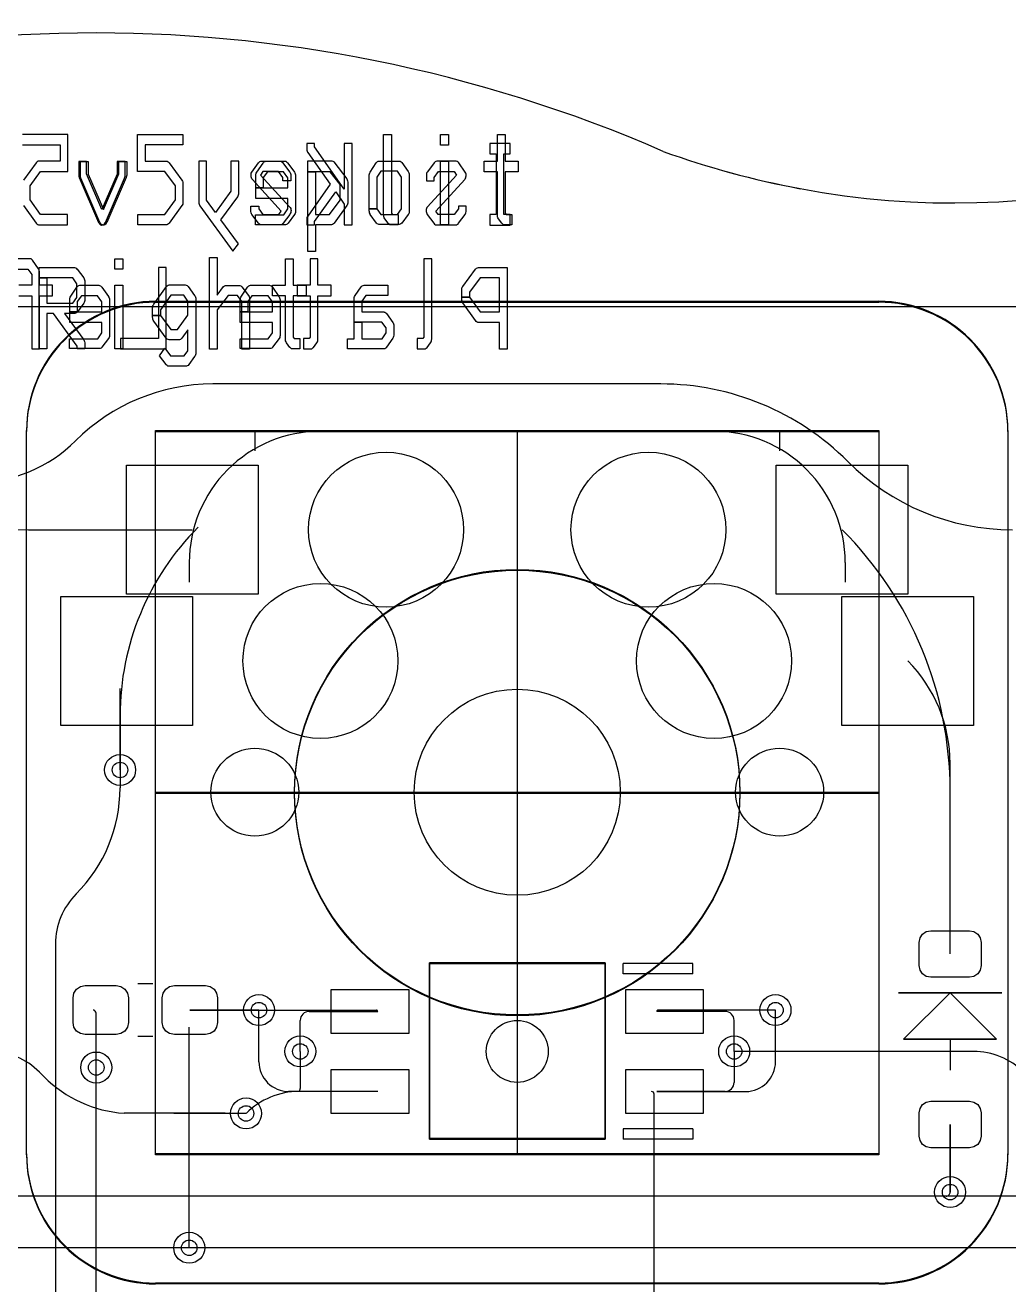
# Model space of a CAD drawing. Header units: millimetres. Extents: x -220 to 263, y -14 to 135.
# Drawn here: x 127.65 to 146.69, y 97.07 to 121.44 of the extents above; entities that cross this region are included whole.
import ezdxf

# ---------------------------------------------------------------- set-up
doc = ezdxf.new("R2010")
doc.units = ezdxf.units.MM
doc.layers.get('0').update_dxf_attribs({"color": 96, "lineweight": 25, "true_color": 0x008000})
for name, color, linetype, lineweight, true_color in [('livello 10', 6, 'Continuous', 25, 0xff00ff), ('livello 11', 30, 'Continuous', 25, 0xff7f00), ('livello 7', 6, 'Continuous', 25, 0xff00ff), ('livello 8', 18, 'Continuous', 25, 0x000000), ('livello 9', 18, 'Continuous', 25, 0x000000)]:
    doc.layers.add(name, color=color, linetype=linetype, lineweight=lineweight, true_color=true_color)

msp = doc.modelspace()

# ---------------------------------------------------------------- linework, layer by layer
for centre, radius, start, end in [((145.616, 134.002), 16, 259.324, 308.2824), ((129, 93.75), 27.542, 66.46, 114.9491), ((145.868, 135.342), 17.364, 250.2469, 259.324)]:
    msp.add_arc(centre, radius, start, end)
at = {"layer": 'livello 10', "color": 6, "true_color": 0xff00ff, "flags": 128}
for points in [[(130.173, 113.599), (144.172, 113.599)], [(130.173, 99.599), (130.173, 113.599)], [(144.172, 113.599), (144.172, 99.599)], [(144.172, 99.599), (130.173, 99.599)]]:
    msp.add_lwpolyline(points, dxfattribs=at)
at = {"layer": 'livello 10'}
for centre, radius, start, end in [((145.616, 134.002), 16, 259.324, 308.2824), ((129, 93.75), 27.542, 66.46, 114.9491), ((145.868, 135.342), 17.364, 250.2469, 259.324)]:
    msp.add_arc(centre, radius, start, end, dxfattribs=at)
at = {"layer": 'livello 11', "color": 250, "true_color": 0x2f2d31, "flags": 128}
for points in [[(142.652, 118.279, 0.216928), (155.528, 121.442)], [(140, 119, 0.214788), (117.382, 118.722)], [(140, 119, 0.039629), (142.652, 118.279)]]:
    msp.add_lwpolyline(points, format="xyb", dxfattribs=at)
at = {"layer": 'livello 11', "color": 139, "true_color": 0x174d58, "flags": 128}
for points in [[(127.613, 117.951), (127.861, 117.611), (127.872, 117.596), (127.889, 117.585), (127.907, 117.58), (127.917, 117.58), (128.468, 117.58), (128.468, 117.78), (127.946, 117.78), (127.741, 118.062), (127.741, 118.335), (127.944, 118.612), (128.474, 118.612), (128.474, 119.327), (127.593, 119.327)], [(127.593, 119.127), (128.324, 119.127), (128.324, 118.812), (127.914, 118.812), (127.896, 118.809), (127.879, 118.8), (127.865, 118.787), (127.86, 118.781), (127.614, 118.444)], [(133.821, 117.978), (133.821, 117.577), (133.978, 117.577), (133.978, 119.15), (133.821, 119.15), (133.821, 118.271), (133.248, 119.086), (133.248, 119.15), (133.098, 119.15), (133.098, 119.047), (133.1, 119.025), (133.105, 119.006), (133.114, 118.987), (133.12, 118.978), (133.554, 118.363), (133.118, 117.749), (133.108, 117.732), (133.101, 117.713), (133.097, 117.692), (133.097, 117.68), (133.097, 117.577), (133.248, 117.577), (133.248, 117.641), (133.659, 118.219), (133.821, 117.978)], [(137.037, 119.15), (136.642, 119.15), (136.642, 118.95), (136.765, 118.95), (136.765, 117.777), (136.642, 117.777), (136.642, 117.574), (137.037, 117.574), (137.037, 117.777), (136.916, 117.777), (136.916, 118.95), (137.037, 118.95), (137.037, 119.15)], [(129.429, 118.558), (129.134, 117.876), (128.834, 118.566), (128.834, 118.807), (128.683, 118.807), (128.683, 118.54), (128.685, 118.521), (128.689, 118.501), (128.692, 118.492), (129.068, 117.625), (129.077, 117.608), (129.09, 117.592), (129.107, 117.58), (129.126, 117.574), (129.134, 117.574), (129.152, 117.576), (129.17, 117.585), (129.184, 117.598), (129.196, 117.616), (129.2, 117.625), (129.571, 118.484), (129.577, 118.504), (129.58, 118.523), (129.58, 118.532), (129.58, 118.807), (129.429, 118.807), (129.429, 118.558)], [(131.437, 117.674), (131.761, 118.123), (131.771, 118.14), (131.778, 118.159), (131.781, 118.179), (131.782, 118.192), (131.782, 118.81), (131.631, 118.81), (131.631, 118.231), (131.332, 117.82), (131.159, 118.056), (131.159, 118.81), (131.008, 118.81), (131.008, 118.017), (131.009, 117.998), (131.014, 117.978), (131.022, 117.959), (131.029, 117.948), (131.67, 117.07), (131.774, 117.213), (131.437, 117.674)], [(132.691, 118.808), (132.708, 118.799), (132.723, 118.787), (132.735, 118.772), (132.86, 118.595), (132.865, 118.586), (132.874, 118.568), (132.88, 118.549), (132.882, 118.529), (132.882, 117.848), (132.882, 117.835), (132.88, 117.815), (132.874, 117.796), (132.864, 117.779), (132.737, 117.611), (132.733, 117.606), (132.72, 117.593), (132.703, 117.585), (132.685, 117.582), (132.106, 117.582), (132.106, 117.771), (132.654, 117.771), (132.734, 117.888), (132.734, 118.089), (132.111, 118.089), (132.111, 118.295), (132.257, 118.295), (132.732, 118.295), (132.732, 118.49), (132.649, 118.606), (132.338, 118.606), (132.257, 118.493), (132.257, 118.295), (132.111, 118.295), (132.111, 118.532), (132.112, 118.539), (132.114, 118.56), (132.121, 118.58), (132.132, 118.598), (132.252, 118.772), (132.259, 118.783), (132.274, 118.798), (132.29, 118.807), (132.307, 118.81), (132.678, 118.81), (132.691, 118.808)], [(134.889, 118.812), (134.907, 118.809), (134.923, 118.8), (134.937, 118.787), (135.061, 118.609), (135.067, 118.6), (135.075, 118.582), (135.081, 118.563), (135.084, 118.543), (135.084, 117.848), (135.084, 117.834), (135.081, 117.814), (135.074, 117.794), (135.063, 117.776), (134.936, 117.613), (134.922, 117.6), (134.904, 117.591), (134.885, 117.588), (134.503, 117.588), (134.495, 117.588), (134.478, 117.591), (134.462, 117.599), (134.448, 117.614), (134.329, 117.78), (134.324, 117.789), (134.315, 117.808), (134.31, 117.828), (134.308, 117.848), (134.308, 117.888), (134.458, 117.888), (134.534, 117.78), (134.853, 117.78), (134.933, 117.888), (134.933, 118.501), (134.853, 118.615), (134.533, 118.615), (134.458, 118.502), (134.458, 117.888), (134.308, 117.888), (134.308, 118.538), (134.308, 118.544), (134.311, 118.565), (134.318, 118.584), (134.328, 118.6), (134.442, 118.778), (134.45, 118.788), (134.465, 118.802), (134.481, 118.81), (134.499, 118.812), (134.885, 118.812), (134.889, 118.812)], [(135.567, 118.496), (135.649, 118.609), (135.951, 118.609), (135.999, 118.542), (135.436, 117.93), (135.424, 117.914), (135.415, 117.897), (135.41, 117.878), (135.409, 117.857), (135.41, 117.835), (135.414, 117.816), (135.422, 117.796), (135.431, 117.782), (135.56, 117.608), (135.573, 117.593), (135.59, 117.582), (135.608, 117.577), (135.614, 117.577), (135.984, 117.577), (136.002, 117.58), (136.019, 117.589), (136.033, 117.602), (136.038, 117.608), (136.164, 117.777), (136.174, 117.794), (136.181, 117.813), (136.185, 117.835), (136.185, 117.848), (136.185, 117.943), (136.034, 117.943), (136.034, 117.89), (135.952, 117.777), (135.645, 117.777), (135.596, 117.844), (136.156, 118.453), (136.168, 118.469), (136.176, 118.489), (136.181, 118.51), (136.184, 118.526), (136.184, 118.537), (136.182, 118.557), (136.177, 118.577), (136.168, 118.596), (136.164, 118.601), (136.041, 118.778), (136.028, 118.793), (136.012, 118.804), (135.994, 118.809), (135.986, 118.81), (135.618, 118.81), (135.6, 118.806), (135.583, 118.797), (135.57, 118.784), (135.565, 118.778), (135.437, 118.607), (135.426, 118.59), (135.419, 118.571), (135.415, 118.55), (135.415, 118.538), (135.415, 118.432), (135.567, 118.432), (135.567, 118.496)], [(127.525, 116.206), (127.776, 116.206), (127.776, 115.177), (127.926, 115.177), (127.926, 116.206), (128.179, 116.206), (128.179, 116.41), (127.926, 116.41), (127.926, 116.658), (127.925, 116.678), (127.92, 116.699), (127.913, 116.716), (127.906, 116.727), (127.789, 116.893), (127.775, 116.908), (127.76, 116.918), (127.741, 116.924), (127.733, 116.924), (127.403, 116.924)], [(133.164, 115.406), (133.144, 115.377), (133.037, 115.377), (133.037, 115.177), (133.177, 115.177), (133.195, 115.18), (133.211, 115.189), (133.225, 115.202), (133.23, 115.208), (133.293, 115.295), (133.304, 115.312), (133.311, 115.331), (133.314, 115.352), (133.315, 115.364), (133.315, 116.206), (133.568, 116.206), (133.568, 116.41), (133.315, 116.41), (133.315, 116.924), (133.164, 116.924), (133.164, 116.41), (132.912, 116.41), (132.912, 116.206), (133.164, 116.206), (133.164, 115.406)], [(135.366, 115.406), (135.346, 115.377), (135.239, 115.377), (135.239, 115.177), (135.379, 115.177), (135.396, 115.18), (135.413, 115.189), (135.427, 115.202), (135.431, 115.208), (135.495, 115.295), (135.505, 115.312), (135.512, 115.331), (135.516, 115.352), (135.517, 115.364), (135.517, 116.924), (135.366, 116.924), (135.366, 115.406)], [(127.403, 116.724), (127.7, 116.724)], [(127.7, 116.724), (127.774, 116.619), (127.774, 116.41), (127.525, 116.41)], [(130.376, 116.75), (130.226, 116.75), (130.226, 115.377), (129.494, 115.377), (129.494, 115.177), (130.376, 115.177), (130.376, 116.75)], [(136.981, 115.174), (136.831, 115.174), (136.831, 115.689), (136.421, 115.689), (136.412, 115.69), (136.396, 115.697), (136.38, 115.71), (136.367, 115.726), (136.119, 116.072), (136.112, 116.082), (136.105, 116.1), (136.101, 116.12), (136.1, 116.14), (136.1, 116.18), (136.248, 116.18), (136.454, 115.895), (136.831, 115.895), (136.831, 116.55), (136.453, 116.55), (136.248, 116.278), (136.248, 116.18), (136.1, 116.18), (136.1, 116.321), (136.1, 116.332), (136.103, 116.352), (136.11, 116.37), (136.12, 116.387), (136.367, 116.722), (136.371, 116.727), (136.386, 116.74), (136.403, 116.748), (136.421, 116.75), (136.981, 116.75), (136.981, 115.174)], [(129.088, 116.408), (129.106, 116.399), (129.12, 116.387), (129.133, 116.373), (129.257, 116.195), (129.262, 116.186), (129.271, 116.168), (129.277, 116.149), (129.28, 116.129), (129.28, 115.448), (129.279, 115.435), (129.277, 115.415), (129.271, 115.396), (129.262, 115.379), (129.134, 115.211), (129.131, 115.206), (129.117, 115.193), (129.1, 115.185), (129.083, 115.183), (128.504, 115.183), (128.504, 115.371), (129.051, 115.371), (129.132, 115.488), (129.132, 115.689), (128.509, 115.689), (128.509, 115.895), (128.654, 115.895), (129.129, 115.895), (129.129, 116.09), (129.046, 116.206), (128.736, 116.206), (128.654, 116.093), (128.654, 115.895), (128.509, 115.895), (128.509, 116.132), (128.509, 116.139), (128.512, 116.16), (128.518, 116.18), (128.529, 116.198), (128.649, 116.372), (128.657, 116.383), (128.671, 116.398), (128.687, 116.407), (128.705, 116.41), (129.076, 116.41), (129.088, 116.408)], [(132.391, 116.408), (132.409, 116.399), (132.423, 116.387), (132.435, 116.373), (132.56, 116.195), (132.565, 116.186), (132.573, 116.168), (132.58, 116.149), (132.582, 116.129), (132.582, 115.448), (132.582, 115.435), (132.579, 115.415), (132.574, 115.396), (132.564, 115.379), (132.436, 115.211), (132.433, 115.206), (132.419, 115.193), (132.403, 115.185), (132.385, 115.183), (131.806, 115.183), (131.806, 115.371), (132.354, 115.371), (132.434, 115.488), (132.434, 115.689), (131.811, 115.689), (131.811, 115.895), (131.957, 115.895), (132.432, 115.895), (132.432, 116.09), (132.349, 116.206), (132.038, 116.206), (131.957, 116.093), (131.957, 115.895), (131.811, 115.895), (131.811, 116.132), (131.811, 116.139), (131.814, 116.16), (131.821, 116.18), (131.832, 116.198), (131.952, 116.372), (131.959, 116.383), (131.974, 116.398), (131.99, 116.407), (132.007, 116.41), (132.378, 116.41), (132.391, 116.408)], [(134.666, 116.212), (134.24, 116.212), (134.164, 116.104), (134.164, 115.892), (134.588, 115.892), (134.594, 115.891), (134.613, 115.887), (134.63, 115.877), (134.643, 115.864), (134.764, 115.691), (134.769, 115.683), (134.777, 115.664), (134.782, 115.644), (134.784, 115.623), (134.784, 115.454), (134.784, 115.441), (134.78, 115.42), (134.774, 115.401), (134.763, 115.385), (134.645, 115.212), (134.64, 115.204), (134.627, 115.191), (134.609, 115.182), (134.59, 115.18), (133.887, 115.18), (133.887, 115.374), (134.013, 115.374), (134.013, 115.697), (134.164, 115.697), (134.164, 115.374), (134.557, 115.374), (134.636, 115.49), (134.636, 115.584), (134.555, 115.697), (134.164, 115.697), (134.013, 115.697), (134.013, 116.143), (134.013, 116.151), (134.016, 116.171), (134.023, 116.192), (134.034, 116.209), (134.154, 116.378), (134.16, 116.387), (134.174, 116.4), (134.19, 116.407), (134.209, 116.41), (134.666, 116.41), (134.666, 116.212)], [(133.363, 113.584), (142.253, 113.584)], [(142.253, 113.584), (142.253, 113.203)], [(130.823, 111.044), (130.823, 110.663)], [(140.573, 103.282), (139.223, 103.282)], [(139.223, 103.082), (139.223, 103.282)], [(140.573, 103.082), (140.573, 103.282)], [(130.119, 102.892), (129.826, 102.892)], [(140.573, 103.082), (139.223, 103.082)], [(144.554, 102.718), (146.554, 102.718)], [(144.654, 101.818), (145.554, 102.718)], [(145.554, 102.718), (146.454, 101.818)], [(130.119, 101.872), (129.826, 101.872)], [(146.454, 101.818), (144.654, 101.818)], [(145.554, 101.818), (145.554, 101.218)]]:
    msp.add_lwpolyline(points, dxfattribs=at)
at = {"layer": 'livello 11', "color": 168, "true_color": 0x0d115e, "flags": 128}
for points in [[(130.702, 119.327), (130.702, 119.127), (129.97, 119.127), (129.97, 118.812), (130.381, 118.812), (130.399, 118.809), (130.416, 118.8), (130.43, 118.787), (130.435, 118.781), (130.681, 118.444), (130.692, 118.427), (130.698, 118.408), (130.701, 118.388), (130.702, 118.375), (130.702, 118.02), (130.701, 118.001), (130.696, 117.981), (130.688, 117.962), (130.681, 117.951), (130.434, 117.611), (130.422, 117.596), (130.405, 117.585), (130.387, 117.58), (130.378, 117.58), (129.827, 117.58), (129.827, 117.78), (130.348, 117.78), (130.554, 118.062), (130.554, 118.335), (130.351, 118.612), (129.82, 118.612), (129.82, 119.327), (130.702, 119.327)], [(134.738, 117.806), (134.758, 117.777), (134.865, 117.777), (134.865, 117.577), (134.725, 117.577), (134.708, 117.58), (134.691, 117.589), (134.677, 117.602), (134.673, 117.608), (134.609, 117.695), (134.599, 117.713), (134.592, 117.731), (134.588, 117.752), (134.587, 117.764), (134.587, 119.325), (134.738, 119.325), (134.738, 117.806)], [(135.688, 119.325), (135.84, 119.325), (135.84, 119.121), (135.688, 119.121), (135.688, 119.325)], [(136.94, 117.806), (136.96, 117.777), (137.066, 117.777), (137.066, 117.577), (136.927, 117.577), (136.909, 117.58), (136.893, 117.589), (136.879, 117.602), (136.874, 117.608), (136.811, 117.695), (136.8, 117.713), (136.793, 117.731), (136.79, 117.752), (136.789, 117.764), (136.789, 118.606), (136.536, 118.606), (136.536, 118.81), (136.789, 118.81), (136.789, 119.325), (136.94, 119.325), (136.94, 118.81), (137.192, 118.81), (137.192, 118.606), (136.94, 118.606), (136.94, 117.806)], [(128.865, 118.558), (129.161, 117.876), (129.46, 118.566), (129.46, 118.807), (129.612, 118.807), (129.612, 118.54), (129.61, 118.521), (129.605, 118.501), (129.602, 118.492), (129.226, 117.625), (129.217, 117.608), (129.204, 117.592), (129.188, 117.58), (129.168, 117.574), (129.161, 117.574), (129.143, 117.576), (129.125, 117.585), (129.111, 117.598), (129.099, 117.616), (129.095, 117.625), (128.724, 118.484), (128.718, 118.504), (128.715, 118.523), (128.715, 118.532), (128.715, 118.807), (128.865, 118.807), (128.865, 118.558)], [(132.635, 118.496), (132.553, 118.609), (132.251, 118.609), (132.203, 118.542), (132.766, 117.93), (132.778, 117.914), (132.787, 117.897), (132.792, 117.878), (132.794, 117.857), (132.792, 117.835), (132.788, 117.816), (132.78, 117.796), (132.772, 117.782), (132.642, 117.608), (132.629, 117.593), (132.612, 117.582), (132.594, 117.577), (132.588, 117.577), (132.219, 117.577), (132.2, 117.58), (132.183, 117.589), (132.169, 117.602), (132.165, 117.608), (132.038, 117.777), (132.028, 117.794), (132.021, 117.813), (132.018, 117.835), (132.017, 117.848), (132.017, 117.943), (132.168, 117.943), (132.168, 117.89), (132.251, 117.777), (132.558, 117.777), (132.606, 117.844), (132.046, 118.453), (132.034, 118.469), (132.026, 118.489), (132.021, 118.51), (132.019, 118.526), (132.019, 118.537), (132.02, 118.557), (132.025, 118.577), (132.034, 118.596), (132.038, 118.601), (132.161, 118.778), (132.175, 118.793), (132.19, 118.804), (132.208, 118.809), (132.216, 118.81), (132.584, 118.81), (132.602, 118.806), (132.619, 118.797), (132.633, 118.784), (132.637, 118.778), (132.765, 118.607), (132.776, 118.59), (132.783, 118.571), (132.787, 118.55), (132.787, 118.538), (132.787, 118.432), (132.635, 118.432), (132.635, 118.496)], [(133.6, 118.813), (133.617, 118.803), (133.621, 118.798), (133.873, 118.466), (133.882, 118.447), (133.89, 118.428), (133.894, 118.407), (133.894, 118.397), (133.894, 118.02), (133.893, 117.999), (133.887, 117.979), (133.879, 117.961), (133.873, 117.951), (133.626, 117.611), (133.614, 117.596), (133.599, 117.585), (133.58, 117.58), (133.574, 117.58), (133.269, 117.58), (133.269, 117.062), (133.118, 117.062), (133.118, 118.606), (133.269, 118.606), (133.269, 117.777), (133.541, 117.777), (133.745, 118.059), (133.745, 118.357), (133.553, 118.606), (133.269, 118.606), (133.118, 118.606), (133.118, 118.815), (133.583, 118.815), (133.6, 118.813)], [(135.688, 118.81), (135.84, 118.81), (135.84, 117.577), (135.688, 117.577), (135.688, 118.81)], [(129.383, 116.924), (129.535, 116.924), (129.535, 116.721), (129.383, 116.721), (129.383, 116.924)], [(131.216, 115.174), (131.216, 116.944), (131.367, 116.944), (131.367, 116.219), (131.489, 116.387), (131.505, 116.399), (131.522, 116.405), (131.541, 116.407), (131.543, 116.407), (131.787, 116.407), (131.805, 116.404), (131.822, 116.396), (131.836, 116.384), (131.841, 116.379), (131.971, 116.21), (131.981, 116.192), (131.989, 116.172), (131.992, 116.151), (131.993, 116.138), (131.993, 115.174), (131.842, 115.174), (131.842, 116.096), (131.757, 116.209), (131.575, 116.209), (131.367, 115.935), (131.367, 115.174), (131.216, 115.174)], [(132.836, 115.406), (132.856, 115.377), (132.963, 115.377), (132.963, 115.177), (132.824, 115.177), (132.806, 115.18), (132.789, 115.189), (132.775, 115.202), (132.771, 115.208), (132.708, 115.295), (132.697, 115.312), (132.69, 115.331), (132.686, 115.352), (132.686, 115.364), (132.686, 116.206), (132.432, 116.206), (132.432, 116.41), (132.686, 116.41), (132.686, 116.924), (132.836, 116.924), (132.836, 116.41), (133.088, 116.41), (133.088, 116.206), (132.836, 116.206), (132.836, 115.406)], [(128.619, 116.747), (128.636, 116.738), (128.65, 116.724), (128.654, 116.719), (128.78, 116.55), (128.79, 116.533), (128.796, 116.514), (128.8, 116.493), (128.8, 116.481), (128.8, 116.135), (128.799, 116.116), (128.794, 116.095), (128.786, 116.077), (128.78, 116.066), (128.658, 115.897), (128.644, 115.882), (128.628, 115.871), (128.61, 115.866), (128.604, 115.866), (128.409, 115.866), (128.78, 115.354), (128.79, 115.337), (128.796, 115.318), (128.8, 115.297), (128.8, 115.285), (128.8, 115.18), (128.652, 115.18), (128.652, 115.229), (128.197, 115.866), (128.069, 115.866), (128.069, 115.18), (127.919, 115.18), (127.919, 116.55), (128.069, 116.55), (128.069, 116.066), (128.571, 116.066), (128.649, 116.174), (128.649, 116.439), (128.568, 116.55), (128.069, 116.55), (127.919, 116.55), (127.919, 116.75), (128.6, 116.75), (128.619, 116.747)], [(129.383, 116.41), (129.535, 116.41), (129.535, 115.177), (129.383, 115.177), (129.383, 116.41)], [(130.766, 116.413), (130.784, 116.405), (130.799, 116.392), (130.803, 116.387), (130.928, 116.213), (130.939, 116.196), (130.946, 116.177), (130.949, 116.157), (130.949, 116.143), (130.949, 115.1), (130.948, 115.08), (130.943, 115.06), (130.935, 115.041), (130.928, 115.031), (130.813, 114.874), (130.802, 114.858), (130.786, 114.847), (130.768, 114.843), (130.759, 114.842), (130.427, 114.842), (130.409, 114.845), (130.393, 114.854), (130.379, 114.868), (130.375, 114.873), (130.248, 115.046), (130.352, 115.189), (130.459, 115.042), (130.728, 115.042), (130.798, 115.139), (130.798, 115.545), (130.682, 115.386), (130.67, 115.37), (130.654, 115.359), (130.636, 115.355), (130.627, 115.354), (130.432, 115.354), (130.414, 115.357), (130.397, 115.366), (130.382, 115.38), (130.378, 115.385), (130.137, 115.717), (130.125, 115.734), (130.119, 115.753), (130.116, 115.772), (130.115, 115.786), (130.115, 115.825), (130.266, 115.825), (130.464, 115.554), (130.595, 115.554), (130.798, 115.831), (130.798, 116.104), (130.717, 116.215), (130.469, 116.215), (130.266, 115.935), (130.266, 115.825), (130.115, 115.825), (130.115, 115.975), (130.117, 115.995), (130.121, 116.015), (130.129, 116.032), (130.136, 116.043), (130.384, 116.386), (130.396, 116.401), (130.413, 116.411), (130.432, 116.415), (130.439, 116.415), (130.747, 116.415), (130.766, 116.413)], [(140.983, 113.584), (132.093, 113.584)], [(132.093, 113.584), (132.093, 113.203)], [(143.523, 111.044), (143.523, 110.663)], [(130.119, 102.892), (129.826, 102.892)], [(146.554, 102.718), (144.554, 102.718)], [(145.554, 102.718), (144.654, 101.818)], [(146.454, 101.818), (145.554, 102.718)], [(130.119, 101.872), (129.826, 101.872)], [(144.654, 101.818), (146.454, 101.818)], [(145.554, 101.818), (145.554, 101.218)], [(140.573, 100.082), (139.223, 100.082)], [(139.223, 100.082), (139.223, 99.882)], [(140.573, 100.082), (140.573, 99.882)], [(140.573, 99.882), (139.223, 99.882)]]:
    msp.add_lwpolyline(points, dxfattribs=at)
at = {"layer": 'livello 11', "color": 250, "true_color": 0x3d3d3d, "flags": 128}
for points in [[(130.173, 116.082, 0.414214), (127.673, 113.582)], [(146.672, 113.582, 0.414214), (144.172, 116.082)], [(127.673, 99.582, 0.414214), (130.173, 97.082)], [(144.172, 97.082, 0.414214), (146.672, 99.582)]]:
    msp.add_lwpolyline(points, format="xyb", dxfattribs=at)
for points in [[(130.173, 116.082), (144.172, 116.082)], [(127.673, 99.582), (127.673, 113.582)], [(130.173, 113.582), (144.172, 113.582)], [(130.173, 99.582), (130.173, 113.582)], [(137.173, 113.582), (137.173, 99.582)], [(144.172, 113.582), (144.172, 99.582)], [(146.672, 113.582), (146.672, 99.582)], [(130.173, 106.582), (144.172, 106.582)], [(144.172, 99.582), (130.173, 99.582)], [(144.172, 97.082), (130.173, 97.082)]]:
    msp.add_lwpolyline(points, dxfattribs=at)
at = {"layer": 'livello 11', "color": 250, "true_color": 0x2f2d31, "flags": 128}
for points in [[(130.173, 113.599), (144.172, 113.599)], [(130.173, 99.599), (130.173, 113.599)], [(144.172, 113.599), (144.172, 99.599)], [(135.473, 99.882), (135.473, 103.282)], [(135.473, 103.282), (138.873, 103.282)], [(138.873, 103.282), (135.473, 103.282)], [(135.473, 103.282), (135.473, 99.882)], [(138.873, 103.282), (138.873, 99.882)], [(138.873, 99.882), (138.873, 103.282)], [(138.873, 99.882), (135.473, 99.882)], [(135.473, 99.882), (138.873, 99.882)], [(144.172, 99.599), (130.173, 99.599)]]:
    msp.add_lwpolyline(points, dxfattribs=at)
at = {"layer": 'livello 11', "color": 139, "true_color": 0x174d58, "flags": 128}
msp.add_lwpolyline([(133.363, 113.584, 0.414214), (130.823, 111.044)], format="xyb", dxfattribs=at)
at = {"layer": 'livello 11', "color": 168, "true_color": 0x0d115e, "flags": 128}
msp.add_lwpolyline([(143.523, 111.044, 0.414214), (140.983, 113.584)], format="xyb", dxfattribs=at)
at = {"layer": 'livello 11', "color": 250, "true_color": 0x3d3d3d}
msp.add_circle((137.173, 106.582), 4.311, dxfattribs=at)
at = {"layer": 'livello 7', "color": 6, "true_color": 0xff00ff, "flags": 128}
for points in [[(130.173, 116.099, 0.414214), (127.673, 113.599)], [(146.672, 113.599, 0.414214), (144.172, 116.099)], [(127.673, 99.599, 0.414214), (130.173, 97.099)], [(144.172, 97.099, 0.414214), (146.672, 99.599)]]:
    msp.add_lwpolyline(points, format="xyb", dxfattribs=at)
for points in [[(130.173, 116.099), (144.172, 116.099)], [(127.673, 99.599), (127.673, 113.599)], [(130.173, 113.599), (144.172, 113.599)], [(130.173, 99.599), (130.173, 113.599)], [(137.173, 113.599), (137.173, 99.599)], [(144.172, 113.599), (144.172, 99.599)], [(146.672, 113.599), (146.672, 99.599)], [(130.173, 106.599), (144.172, 106.599)], [(135.473, 99.899), (135.473, 103.299)], [(135.473, 103.299), (138.873, 103.299)], [(138.873, 103.299), (135.473, 103.299)], [(135.473, 103.299), (135.473, 99.899)], [(138.873, 103.299), (138.873, 99.899)], [(138.873, 99.899), (138.873, 103.299)], [(138.873, 99.899), (135.473, 99.899)], [(135.473, 99.899), (138.873, 99.899)], [(144.172, 99.599), (130.173, 99.599)], [(144.172, 97.099), (130.173, 97.099)]]:
    msp.add_lwpolyline(points, dxfattribs=at)
at = {"layer": 'livello 7', "color": 6, "true_color": 0xff00ff}
msp.add_circle((137.173, 106.599), 4.311, dxfattribs=at)
at = {"layer": 'livello 8', "color": 163, "true_color": 0x4d7fc4, "flags": 128}
for points in [[(142.188, 110.429), (142.188, 112.929), (144.738, 112.929), (144.738, 110.429), (142.188, 110.429)], [(128.338, 107.889), (128.338, 110.389), (130.888, 110.389), (130.888, 107.889), (128.338, 107.889)], [(129.484, 107.029), (129.484, 108.606)], [(129.484, 107.029), (129.484, 106.681)], [(145.554, 103.468), (145.554, 106.63)], [(145.929, 103.918), (146.015, 103.901), (146.088, 103.852), (146.137, 103.779), (146.154, 103.693), (146.154, 103.243), (146.137, 103.157), (146.088, 103.084), (146.015, 103.035), (145.929, 103.018), (145.179, 103.018), (145.093, 103.035), (145.02, 103.084), (144.971, 103.157), (144.954, 103.243), (144.954, 103.693), (144.971, 103.779), (145.02, 103.852), (145.093, 103.901), (145.179, 103.918), (145.929, 103.918)], [(128.234, 103.663), (128.234, 94.077)], [(129.648, 102.145), (129.629, 102.054), (129.578, 101.977), (129.501, 101.926), (129.41, 101.907), (128.81, 101.907), (128.719, 101.926), (128.642, 101.977), (128.591, 102.054), (128.573, 102.145), (128.573, 102.62), (128.591, 102.711), (128.642, 102.788), (128.719, 102.839), (128.81, 102.857), (129.41, 102.857), (129.501, 102.839), (129.578, 102.788), (129.629, 102.711), (129.648, 102.62), (129.648, 102.145)], [(131.373, 102.145), (131.354, 102.054), (131.303, 101.977), (131.226, 101.926), (131.135, 101.907), (130.535, 101.907), (130.444, 101.926), (130.367, 101.977), (130.316, 102.054), (130.298, 102.145), (130.298, 102.62), (130.316, 102.711), (130.367, 102.788), (130.444, 102.839), (130.535, 102.857), (131.135, 102.857), (131.226, 102.839), (131.303, 102.788), (131.354, 102.711), (131.373, 102.62), (131.373, 102.145)], [(135.073, 102.782), (135.073, 101.932), (133.573, 101.932), (133.573, 102.782), (135.073, 102.782)], [(140.773, 102.782), (140.773, 101.932), (139.273, 101.932), (139.273, 102.782), (140.773, 102.782)], [(129.023, 96.382), (129.023, 102.32)], [(132.173, 102.382), (130.835, 102.382)], [(132.173, 102.382), (134.448, 102.382)], [(141.198, 102.357), (139.873, 102.357)], [(141.373, 101.582), (141.373, 102.182)], [(142.173, 101.382), (142.173, 102.382)], [(130.823, 97.782), (130.823, 102.05)], [(132.973, 101.582), (132.973, 100.865)], [(135.073, 101.232), (135.073, 100.382), (133.573, 100.382), (133.573, 101.232), (135.073, 101.232)], [(140.773, 101.232), (140.773, 100.382), (139.273, 100.382), (139.273, 101.232), (140.773, 101.232)], [(134.473, 100.807), (132.949, 100.807)], [(139.823, 96.382), (139.823, 100.757)], [(139.873, 100.807), (141.598, 100.807)], [(145.929, 100.618), (146.015, 100.601), (146.088, 100.552), (146.137, 100.479), (146.154, 100.393), (146.154, 99.943), (146.137, 99.857), (146.088, 99.784), (146.015, 99.735), (145.929, 99.718), (145.179, 99.718), (145.093, 99.735), (145.02, 99.784), (144.971, 99.857), (144.954, 99.943), (144.954, 100.393), (144.971, 100.479), (145.02, 100.552), (145.093, 100.601), (145.179, 100.618), (145.929, 100.618)], [(145.554, 98.86), (145.554, 100.168)]]:
    msp.add_lwpolyline(points, dxfattribs=at)
for points in [[(145.554, 106.63, 0.198913), (143.463, 111.679)], [(128.634, 104.629, 0.198913), (129.484, 106.681)], [(128.634, 104.629, 0.198921), (128.234, 103.663)], [(129.023, 102.32, 0.414214), (128.96, 102.382)], [(134.473, 102.357, 0.414214), (134.448, 102.382)], [(141.373, 102.182, 0.414214), (141.198, 102.357)], [(141.598, 100.807, 0.414214), (142.173, 101.382)], [(132.949, 100.807, 0.198911), (131.923, 100.382)], [(132.949, 100.807, 0.198573), (132.973, 100.865)], [(139.823, 100.757, 0.414214), (139.773, 100.807)]]:
    msp.add_lwpolyline(points, format="xyb", dxfattribs=at)
at = {"layer": 'livello 8', "color": 254, "true_color": 0xd0d2cd, "flags": 128}
for points in [[(135.473, 99.882), (135.473, 103.282)], [(135.473, 103.282), (138.873, 103.282)], [(138.873, 103.282), (135.473, 103.282)], [(135.473, 103.282), (135.473, 99.882)], [(138.873, 103.282), (138.873, 99.882)], [(138.873, 99.882), (138.873, 103.282)], [(138.873, 99.882), (135.473, 99.882)], [(135.473, 99.882), (138.873, 99.882)]]:
    msp.add_lwpolyline(points, dxfattribs=at)
at = {"layer": 'livello 8', "color": 7}
for centre, radius in [((134.633, 111.679), 1.5), ((139.713, 111.679), 1.5), ((133.363, 109.139), 1.5), ((140.983, 109.139), 1.5), ((137.173, 106.599), 1.994), ((137.173, 106.599), 1.994), ((132.093, 106.599), 0.851), ((132.093, 106.599), 0.851), ((142.253, 106.599), 0.851), ((142.253, 106.599), 0.851), ((129.484, 107.029), 0.15), ((132.173, 102.382), 0.15), ((142.173, 102.382), 0.15), ((132.973, 101.582), 0.15), ((141.373, 101.582), 0.15), ((129.023, 101.271), 0.15), ((131.923, 100.382), 0.15), ((145.554, 98.86), 0.15), ((130.823, 97.782), 0.15)]:
    msp.add_circle(centre, radius, dxfattribs=at)
at = {"layer": 'livello 8', "color": 7, "true_color": 0xececec}
for centre in [(129.484, 107.029), (132.173, 102.382), (142.173, 102.382), (132.973, 101.582), (141.373, 101.582), (129.023, 101.271), (131.923, 100.382), (145.554, 98.86), (130.823, 97.782)]:
    msp.add_circle(centre, 0.3, dxfattribs=at)
at = {"layer": 'livello 8', "color": 163, "true_color": 0x4d7fc4}
msp.add_circle((137.173, 101.582), 0.599, dxfattribs=at)
at = {"layer": 'livello 9', "color": 22, "true_color": 0xc83434, "flags": 128}
for points in [[(109.874, 115.999), (159.708, 115.999)], [(139.951, 114.499), (131.278, 114.499)], [(132.158, 112.929), (132.158, 110.429), (129.608, 110.429), (129.608, 112.929), (132.158, 112.929)], [(127.709, 111.679), (130.883, 111.679)], [(146.008, 110.389), (146.008, 107.889), (143.458, 107.889), (143.458, 110.389), (146.008, 110.389)], [(129.484, 108.08), (129.484, 107.029)], [(145.554, 103.468), (145.554, 107.156)], [(145.929, 103.918), (146.015, 103.901), (146.088, 103.852), (146.137, 103.779), (146.154, 103.693), (146.154, 103.243), (146.137, 103.157), (146.088, 103.084), (146.015, 103.035), (145.929, 103.018), (145.179, 103.018), (145.093, 103.035), (145.02, 103.084), (144.971, 103.157), (144.954, 103.243), (144.954, 103.693), (144.971, 103.779), (145.02, 103.852), (145.093, 103.901), (145.179, 103.918), (145.929, 103.918)], [(129.648, 102.145), (129.629, 102.054), (129.578, 101.977), (129.501, 101.926), (129.41, 101.907), (128.81, 101.907), (128.719, 101.926), (128.642, 101.977), (128.591, 102.054), (128.573, 102.145), (128.573, 102.62), (128.591, 102.711), (128.642, 102.788), (128.719, 102.839), (128.81, 102.857), (129.41, 102.857), (129.501, 102.839), (129.578, 102.788), (129.629, 102.711), (129.648, 102.62), (129.648, 102.145)], [(131.373, 102.145), (131.354, 102.054), (131.303, 101.977), (131.226, 101.926), (131.135, 101.907), (130.535, 101.907), (130.444, 101.926), (130.367, 101.977), (130.316, 102.054), (130.298, 102.145), (130.298, 102.62), (130.316, 102.711), (130.367, 102.788), (130.444, 102.839), (130.535, 102.857), (131.135, 102.857), (131.226, 102.839), (131.303, 102.788), (131.354, 102.711), (131.373, 102.62), (131.373, 102.145)], [(135.073, 102.782), (135.073, 101.932), (133.573, 101.932), (133.573, 102.782), (135.073, 102.782)], [(140.773, 102.782), (140.773, 101.932), (139.273, 101.932), (139.273, 102.782), (140.773, 102.782)], [(129.023, 101.271), (129.023, 102.32)], [(130.835, 102.382), (132.173, 102.382)], [(132.173, 101.382), (132.173, 102.382)], [(132.973, 101.582), (132.973, 102.182)], [(133.148, 102.357), (134.473, 102.357)], [(142.173, 102.382), (139.898, 102.382)], [(141.373, 101.582), (141.373, 100.982)], [(146.007, 101.582), (141.373, 101.582)], [(128.015, 101.09), (127.923, 101.182)], [(135.073, 101.232), (135.073, 100.382), (133.573, 100.382), (133.573, 101.232), (135.073, 101.232)], [(140.773, 101.232), (140.773, 100.382), (139.273, 100.382), (139.273, 101.232), (140.773, 101.232)], [(134.473, 100.807), (132.748, 100.807)], [(141.198, 100.807), (139.873, 100.807)], [(145.929, 100.618), (146.015, 100.601), (146.088, 100.552), (146.137, 100.479), (146.154, 100.393), (146.154, 99.943), (146.137, 99.857), (146.088, 99.784), (146.015, 99.735), (145.929, 99.718), (145.179, 99.718), (145.093, 99.735), (145.02, 99.784), (144.971, 99.857), (144.954, 99.943), (144.954, 100.393), (144.971, 100.479), (145.02, 100.552), (145.093, 100.601), (145.179, 100.618), (145.929, 100.618)], [(130.523, 100.385), (129.564, 100.385)], [(131.52, 100.385), (130.523, 100.385)], [(130.523, 100.385), (131.917, 100.385)], [(131.523, 100.382), (131.52, 100.385)], [(145.554, 100.168), (145.554, 98.86)], [(162.841, 98.782), (71.291, 98.782)], [(162.891, 97.782), (73.723, 97.782)]]:
    msp.add_lwpolyline(points, dxfattribs=at)
for points in [[(131.278, 114.499, 0.198912), (128.623, 113.399)], [(143.572, 112.999, 0.198912), (139.951, 114.499)], [(126.691, 112.599, 0.198913), (128.623, 113.399)], [(124.522, 112.999, 0.198913), (127.709, 111.679)], [(143.572, 112.999, 0.198913), (146.759, 111.679)], [(130.994, 111.725, 0.198915), (129.484, 108.08)], [(145.554, 107.156, 0.198909), (144.733, 109.139)], [(133.148, 102.357, 0.414214), (132.973, 102.182)], [(139.898, 102.382, 0.414214), (139.873, 102.357)], [(127.923, 101.182, 0.198913), (126.957, 101.582)], [(146.973, 101.182, 0.198913), (146.007, 101.582)], [(132.173, 101.382, 0.414214), (132.748, 100.807)], [(128.015, 101.09, 0.180284), (129.564, 100.385)], [(141.198, 100.807, 0.414214), (141.373, 100.982)], [(131.922, 100.382, 0.19918), (131.917, 100.385)], [(145.477, 98.782, 0.414214), (145.554, 98.86)]]:
    msp.add_lwpolyline(points, format="xyb", dxfattribs=at)
at = {"layer": 'livello 9', "color": 254, "true_color": 0xd0d2cd, "flags": 128}
for points in [[(135.473, 99.882), (135.473, 103.282)], [(135.473, 103.282), (138.873, 103.282)], [(138.873, 103.282), (135.473, 103.282)], [(135.473, 103.282), (135.473, 99.882)], [(138.873, 103.282), (138.873, 99.882)], [(138.873, 99.882), (138.873, 103.282)], [(138.873, 99.882), (135.473, 99.882)], [(135.473, 99.882), (138.873, 99.882)]]:
    msp.add_lwpolyline(points, dxfattribs=at)
at = {"layer": 'livello 9', "color": 7}
for centre, radius in [((134.633, 111.679), 1.5), ((139.713, 111.679), 1.5), ((133.363, 109.139), 1.5), ((140.983, 109.139), 1.5), ((137.173, 106.599), 1.994), ((137.173, 106.599), 1.994), ((132.093, 106.599), 0.851), ((132.093, 106.599), 0.851), ((142.253, 106.599), 0.851), ((142.253, 106.599), 0.851), ((129.484, 107.029), 0.15), ((132.173, 102.382), 0.15), ((142.173, 102.382), 0.15), ((132.973, 101.582), 0.15), ((141.373, 101.582), 0.15), ((129.023, 101.271), 0.15), ((131.923, 100.382), 0.15), ((145.554, 98.86), 0.15), ((130.823, 97.782), 0.15)]:
    msp.add_circle(centre, radius, dxfattribs=at)
at = {"layer": 'livello 9', "color": 7, "true_color": 0xececec}
for centre in [(129.484, 107.029), (132.173, 102.382), (142.173, 102.382), (132.973, 101.582), (141.373, 101.582), (129.023, 101.271), (131.923, 100.382), (145.554, 98.86), (130.823, 97.782)]:
    msp.add_circle(centre, 0.3, dxfattribs=at)
at = {"layer": 'livello 9', "color": 22, "true_color": 0xc83434}
msp.add_circle((137.173, 101.582), 0.599, dxfattribs=at)

doc.saveas('drawing.dxf')
